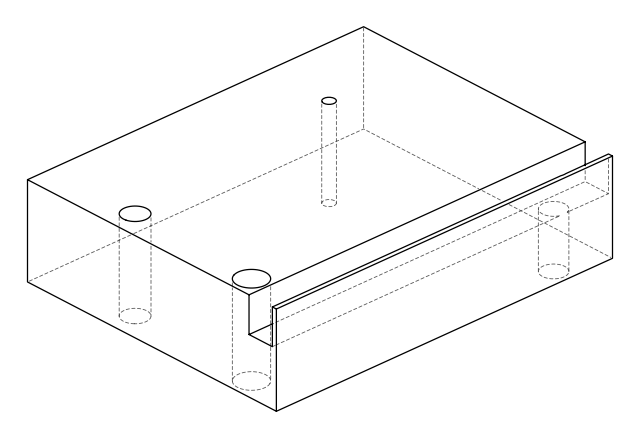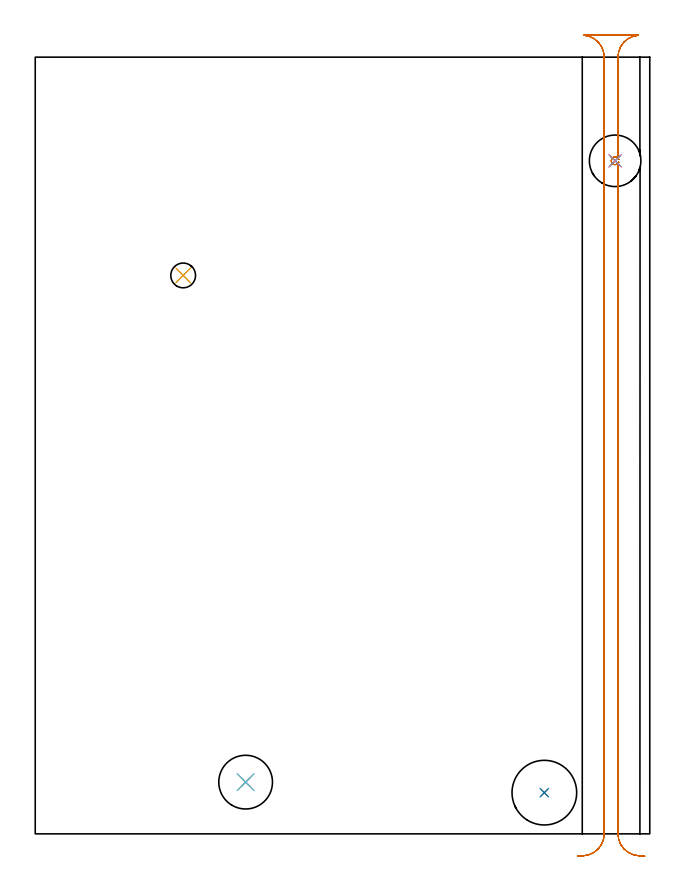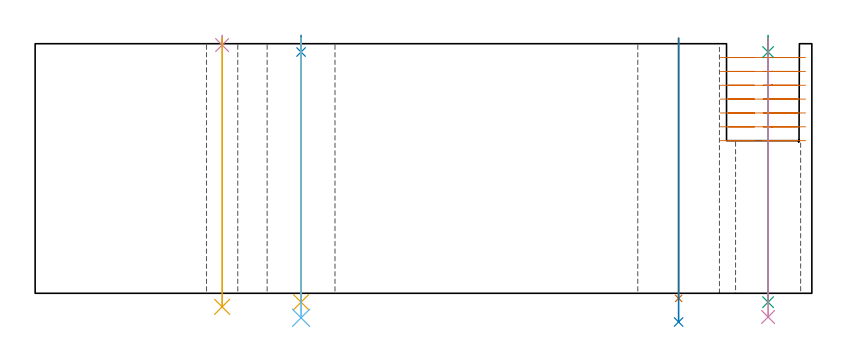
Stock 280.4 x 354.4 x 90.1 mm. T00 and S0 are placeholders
(PLAN: 11 operations, 8 tool changes, 14.3 min)
(1 MILL_RECTANGULAR_SLOT | SLOT_RECTANGULAR | UGT0201_094 | Follow Part, ap 5, ae 75% | 11.42 min | 326281 mm3)
(2 SPOT_DRILL | STEP1HOLE | NXT0321_9005460120000 | 0.05 min | 183 mm3)
(3 SPOT_DRILL_1 | STEP1HOLE_2 | NXT0321_9005460120000 | 0.05 min | 0 mm3)
(4 SPOT_DRILL_2 | STEP1HOLE_3 | NXT0321_9005460120000 | 0.03 min | 1 mm3)
(5 DRILL_THROUGH_HOLE_INTO_CENTER | STEP1HOLE | NXT0301_065 | 0.38 min | 6095 mm3)
(6 DRILL_TO_ENLARGE_THROUGH_HOLE | STEP1HOLE | UGT0301_058 | 0.41 min | 36166 mm3)
(7 INDEXABLE_INSERT_DRILL_THROUGH_HOLE_FROM_SOLID | STEP1HOLE_1 | NXT0302_009 | 0.38 min | 25513 mm3)
(8 DRILL_TO_ENLARGE_THROUGH_HOLE_1 | STEP1HOLE_1 | UGT0301_394 | 0.41 min | 36032 mm3)
(9 DRILL_THROUGH_HOLE_INTO_CENTER_1 | STEP1HOLE_2 | NXT0301_065 | 0.38 min | 3807 mm3)
(10 DRILL_TO_ENLARGE_THROUGH_HOLE_2 | STEP1HOLE_2 | UGT0301_056 | 0.4 min | 20083 mm3)
(11 DRILL_THROUGH_HOLE_INTO_CENTER_2 | STEP1HOLE_3 | UGT0301_508 | 0.39 min | 9007 mm3)
(TOOL UGT0201_094 | End mill 20 mm | D20 FL38 Z4)
(TOOL NXT0321_9005460120000 | NC Spot Drill, 142deg, 12mm, Carbide, Uncoated | D12 PA142 FL30 Z2)
(TOOL NXT0301_065 | Carbide Drill 9.4mm [860.1-0940-075A1-MM 2214] | D9.4 PA140 FL98 Z2)
(TOOL UGT0301_058 | Twist Drill 24.5 mm | D24.5 PA118 FL160 Z2)
(TOOL NXT0302_009 | Index. Insert Drill 19mm [880-D1900L25-05] | D19 PA176 FL95 Z2)
(TOOL UGT0301_394 | Twist Drill 29.5 mm | D29.5 PA118 FL165 Z2)
(TOOL UGT0301_056 | Twist Drill 23.5 mm | D23.5 PA118 FL155 Z2)
(TOOL UGT0301_508 | Carbide Drill 11.3 mm | D11.3 PA118 FL94 Z2)
(OP 1 MILL_RECTANGULAR_SLOT)
G17 G21 G94 G90
T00 M6
G54
G17 G0 G90 X278.117 Y-10.202 S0 M3
G43 Z100.1 H0
Z85.1
G94 G1 X275.126 Y-9.97 F250.
G2 X265.9 Y0. R10. F500.
G1 Y305.277
X266.232 Y306.44
X266.222 Y306.444
G2 X266.222 Y307.756 R-1.75
G1 X266.232 Y307.76
X265.9 Y308.923
Y354.4
G2 X275.126 Y364.37 R10.
G1 Y364.4
X250.374
Y364.37
G2 X259.6 Y354.4 R10.
G1 Y0.
G2 X250.374 Y-9.97 R10.
G1 X247.383 Y-10.202 F250.
G0 X278.117 Z80.1
G1 X275.126 Y-9.97
G2 X265.9 Y0. R10. F500.
G1 Y305.277
X266.232 Y306.44
X266.222 Y306.444
G2 X266.222 Y307.756 R-1.75
G1 X266.232 Y307.76
X265.9 Y308.923
Y354.4
G2 X275.126 Y364.37 R10.
G1 Y364.4
X250.374
Y364.37
G2 X259.6 Y354.4 R10.
G1 Y0.
G2 X250.374 Y-9.97 R10.
G1 X247.383 Y-10.202 F250.
G0 X278.117 Z75.1
G1 X275.126 Y-9.97
G2 X265.9 Y0. R10. F500.
G1 Y305.277
X266.232 Y306.44
X266.222 Y306.444
G2 X266.222 Y307.756 R-1.75
G1 X266.232 Y307.76
X265.9 Y308.923
Y354.4
G2 X275.126 Y364.37 R10.
G1 Y364.4
X250.374
Y364.37
G2 X259.6 Y354.4 R10.
G1 Y0.
G2 X250.374 Y-9.97 R10.
G1 X247.383 Y-10.202 F250.
G0 X278.117 Z70.1
G1 X275.126 Y-9.97
G2 X265.9 Y0. R10. F500.
G1 Y305.277
X266.232 Y306.44
X266.222 Y306.444
G2 X266.222 Y307.756 R-1.75
G1 X266.232 Y307.76
X265.9 Y308.923
Y354.4
G2 X275.126 Y364.37 R10.
G1 Y364.4
X250.374
Y364.37
G2 X259.6 Y354.4 R10.
G1 Y0.
G2 X250.374 Y-9.97 R10.
G1 X247.383 Y-10.202 F250.
G0 X278.117 Z65.1
G1 X275.126 Y-9.97
G2 X265.9 Y0. R10. F500.
G1 Y305.277
X266.232 Y306.44
X266.222 Y306.444
G2 X266.222 Y307.756 R-1.75
G1 X266.232 Y307.76
X265.9 Y308.923
Y354.4
G2 X275.126 Y364.37 R10.
G1 Y364.4
X250.374
Y364.37
G2 X259.6 Y354.4 R10.
G1 Y0.
G2 X250.374 Y-9.97 R10.
G1 X247.383 Y-10.202 F250.
G0 X278.117 Z60.1
G1 X275.126 Y-9.97
G2 X265.9 Y0. R10. F500.
G1 Y305.277
X266.232 Y306.44
X266.222 Y306.444
G2 X266.222 Y307.756 R-1.75
G1 X266.232 Y307.76
X265.9 Y308.923
Y354.4
G2 X275.126 Y364.37 R10.
G1 Y364.4
X250.374
Y364.37
G2 X259.6 Y354.4 R10.
G1 Y0.
G2 X250.374 Y-9.97 R10.
G1 X247.383 Y-10.202 F250.
G0 X278.117 Z55.1
G1 X275.126 Y-9.97
G2 X265.9 Y0. R10. F500.
G1 Y305.277
X266.232 Y306.44
X266.222 Y306.444
G2 X266.222 Y307.756 R-1.75
G1 X266.232 Y307.76
X265.9 Y308.923
Y354.4
G2 X275.126 Y364.37 R10.
G1 Y364.4
X250.374
Y364.37
G2 X259.6 Y354.4 R10.
G1 Y0.
G2 X250.374 Y-9.97 R10.
G1 X247.383 Y-10.202 F250.
G0 Z100.1
M5
M2
(OP 2 SPOT_DRILL)
G17 G21 G94 G90
T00 M6
G54
G17 G0 G90 X96. Y23.6 S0 M3
G43 Z100.1 H0
G94 G81 G98 Z87.1 F250. R93.1
G80
M5
M2
(OP 3 SPOT_DRILL_1)
G17 G21 G94 G90
T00 M6
G54
G17 G0 G90 X264.6 Y307.1 S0 M3
G43 Z100.1 H0
G94 G81 G98 Z87.1 F250. R93.1
G80
M5
M2
(OP 4 SPOT_DRILL_2)
G17 G21 G94 G90
T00 M6
G54
G17 G0 G90 X67.5 Y254.8 S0 M3
G43 Z100.1 H0
G94 G81 G98 Z89.614 F250. R93.1
G80
M5
M2
(OP 5 DRILL_THROUGH_HOLE_INTO_CENTER)
G17 G21 G94 G90
T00 M6
G54
G17 G0 G90 X96. Y23.6 S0 M3
G43 Z100.1 H1
G94 G73 G98 Z-3.211 F250. Q9.331 R92.1
G80
M5
M2
(OP 6 DRILL_TO_ENLARGE_THROUGH_HOLE)
G17 G21 G94 G90
T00 M6
G54
G17 G0 G90 X96. Y23.6 S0 M3
G43 Z100.1 H0
G94 G73 G98 Z-8.861 F250. Q19.792 R92.1
G80
M5
M2
(OP 7 INDEXABLE_INSERT_DRILL_THROUGH_HOLE_FROM_SOLID)
G17 G21 G94 G90
T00 M6
G54
G17 G0 G90 X232.3 Y18.8 S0 M3
G43 Z100.1 H1
G94 G81 G98 Z-1.832 F250. R92.1
G80
M5
M2
(OP 8 DRILL_TO_ENLARGE_THROUGH_HOLE_1)
G17 G21 G94 G90
T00 M6
G54
G17 G0 G90 X232.3 Y18.8 S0 M3
G43 Z100.1 H0
G94 G73 G98 Z-10.363 F250. Q25.116 R92.1
G80
M5
M2
(OP 9 DRILL_THROUGH_HOLE_INTO_CENTER_1)
G17 G21 G94 G90
T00 M6
G54
G17 G0 G90 X264.6 Y307.1 S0 M3
G43 Z100.1 H1
G94 G73 G98 Z-3.211 F250. Q9.331 R92.1
G80
M5
M2
(OP 10 DRILL_TO_ENLARGE_THROUGH_HOLE_2)
G17 G21 G94 G90
T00 M6
G54
G17 G0 G90 X264.6 Y307.1 S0 M3
G43 Z100.1 H0
G94 G73 G98 Z-8.56 F250. Q19.732 R92.1
G80
M5
M2
(OP 11 DRILL_THROUGH_HOLE_INTO_CENTER_2)
G17 G21 G94 G90
T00 M6
G54
G17 G0 G90 X67.5 Y254.8 S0 M3
G43 Z100.1 H0
G94 G73 G98 Z-4.895 F250. Q10.555 R92.1
G80
M5
M2
